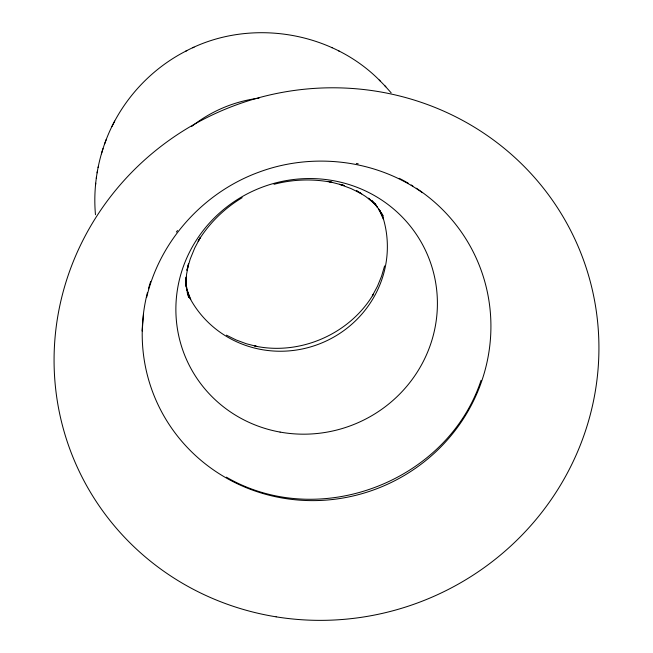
<?xml version="1.0" encoding="UTF-8"?>
<svg xmlns="http://www.w3.org/2000/svg" width="653" height="653" viewBox="0 0 653 653"><rect width="100%" height="100%" fill="white"/><g stroke="black" fill="none" stroke-linecap="round" stroke-linejoin="round"><path stroke-width="0.98" d="M142.158 331.022L143.538 314.224M380.217 81.005C330.647 30.405 247.993 17.982 185.574 51.261C152.239 68.394 125.074 97.077 109.68 131.229C98.015 157.275 92.914 186.252 95.469 214.706M95.567 184.717L95.746 183.207M96.301 178.293L96.448 177.028M98.081 167.552L98.195 166.948M97.101 172.841L97.387 171.331M146.68 297.254C160.165 240.01 204.25 191.909 259.388 171.992C312.901 152.198 375.728 159.569 422.418 192.7M384.593 265.926L381.589 276.17L377.499 286.185L372.357 295.817L373.467 294.087C349.869 334.01 300.127 355.763 254.792 346.017L256.694 346.425L246.287 343.731L236.125 339.96L226.395 335.152M101.427 153.806L103.027 148.582M104.578 144.019L106.259 139.489M481.065 380.356C447.411 481.914 318.974 530.987 226.379 477.155M111.941 126.502L114.708 121.058M242.181 197.679C224.248 208.389 209.001 223.424 198.112 241.251L200.447 237.292L194.765 247.928L190.243 258.996L186.929 270.309L188.562 263.583L186.546 274.48L185.656 285.263L186.129 277.125L186.301 287.296L185.787 280.725M185.574 51.261L186.791 50.681M192.757 47.808L194.031 47.196M273.999 184.293C293.026 179.257 313.138 178.62 332.442 182.465L328.206 181.387L344.539 185.599L339.707 184.366L350.93 188.529L361.68 193.835L356.742 190.839M338.776 50.991L339.397 51.301M331.479 47.465L332.099 47.767M356.726 190.856L365.607 196.455L374.52 203.483L368.496 198.153L376.242 205.703L371.981 200.74M384.886 85.821L391.163 92.84M379.238 80.017L385.841 86.784M371.965 200.765L377.393 207.279L374.855 203.45M375.051 203.703L383.058 215.678L378.397 208.666L382.993 217.229L379.63 210.364L383.246 219.033M190.782 299.376L187.158 290.699L189.664 297.931L186.954 289.206L188.644 297.474L185.697 283.247M185.803 283.875L186.725 288.389L185.746 279.802M191.647 126.494A131.375 127.188 -22.6 0 1 259.053 98.146M416.32 188.227A175.167 169.584 -22.6 0 1 470.552 406.656A175.167 169.584 -22.6 0 1 253.968 490.623A175.167 169.584 -22.6 0 1 147.464 292.471M148.46 288.748A175.167 169.584 -22.6 0 1 150.655 281.533M176.359 232.06A175.167 169.584 -22.6 0 1 177.51 230.533M356.342 163.421A175.167 169.584 -22.6 0 1 358.203 163.821M399.203 178.318A175.167 169.584 -22.6 0 1 408.525 183.387M411.153 184.954A175.167 169.584 -22.6 0 1 412.892 186.023M382.087 214.69A105.1 101.754 -22.6 0 1 320.403 343.519A105.1 101.754 -22.6 0 1 187.117 292.552M276.121 616.832A273.697 264.979 -22.6 0 0 583.545 260.123A273.697 264.979 -22.6 0 0 119.826 185.272A273.697 264.979 -22.6 0 0 276.121 616.832M280.08 432.082A131.375 127.188 -22.6 0 0 430.809 263.502A131.375 127.188 -22.6 0 0 209.042 223.514A131.375 127.188 -22.6 0 0 280.08 432.082"/></g></svg>
